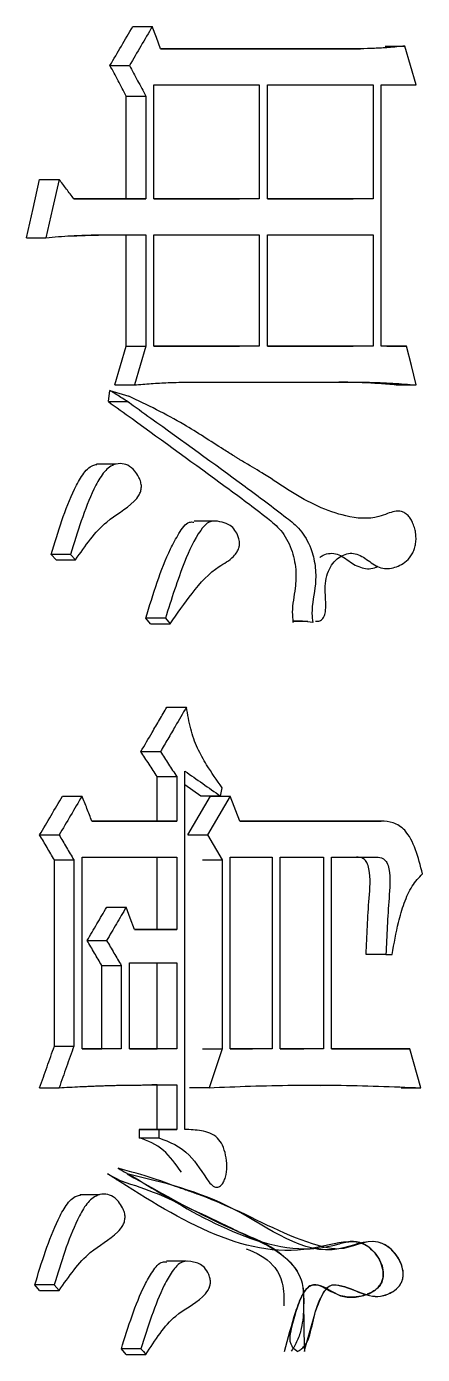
# Model space of a CAD drawing. Header units: millimetres. Extents: x 2016 to 4452, y 736 to 2459.
# Drawn here: x 3053.87 to 3055.42, y 997.16 to 1002.33 of the extents above; entities that cross this region are included whole.
import ezdxf

# ---------------------------------------------------------------- set-up
doc = ezdxf.new("R2010")
doc.units = ezdxf.units.MM

msp = doc.modelspace()

# ---------------------------------------------------------------- linework, layer by layer
at = {"color": 7, "linetype": 'Continuous', "lineweight": 25}
for p, q in [((3054.287, 1002.3348), (3054.3631, 1002.3348)), ((3055.174, 1002.2483), (3054.3948, 1002.2483)), ((3054.3948, 1002.2483), (3055.0968, 1002.2483)), ((3055.0969, 1002.2483), (3055.174, 1002.2483)), ((3055.2706, 1002.2591), (3055.3479, 1002.2591)), ((3054.1981, 1002.1834), (3054.2742, 1002.1834)), ((3054.3695, 1001.6642), (3054.3695, 1002.1077)), ((3054.3695, 1002.1077), (3054.78, 1002.1077)), ((3054.78, 1002.1077), (3054.78, 1001.6642)), ((3054.8114, 1001.6642), (3054.8114, 1002.1077)), ((3054.8114, 1002.1077), (3055.2237, 1002.1077)), ((3055.2237, 1002.1077), (3055.2237, 1001.6642)), ((3055.2548, 1002.1077), (3055.3912, 1002.1077)), ((3055.2548, 1001.0908), (3055.2548, 1002.1077)), ((3054.2616, 1002.0644), (3054.3377, 1002.0644)), ((3054.2616, 1001.6642), (3054.2616, 1002.0644)), ((3054.3377, 1002.0644), (3054.3377, 1001.6642)), ((3053.9241, 1001.7399), (3053.9998, 1001.7399)), ((3054.3377, 1001.6642), (3054.0574, 1001.6642)), ((3054.0574, 1001.6642), (3054.2616, 1001.6642)), ((3054.2616, 1001.6642), (3054.3377, 1001.6642)), ((3054.78, 1001.6642), (3054.3695, 1001.6642)), ((3054.3695, 1001.6642), (3054.7033, 1001.6642)), ((3054.78, 1001.6642), (3054.7033, 1001.6642)), ((3055.2237, 1001.6642), (3054.8114, 1001.6642)), ((3054.8114, 1001.6642), (3055.1465, 1001.6642)), ((3055.2237, 1001.6642), (3055.1466, 1001.6642)), ((3053.8729, 1001.5127), (3053.9485, 1001.5127)), ((3054.2616, 1001.5235), (3054.3377, 1001.5235)), ((3054.2616, 1001.0908), (3054.2616, 1001.5235)), ((3054.3377, 1001.5235), (3054.3377, 1001.0908)), ((3054.3695, 1001.0908), (3054.3695, 1001.5235)), ((3054.3695, 1001.5235), (3054.78, 1001.5235)), ((3054.78, 1001.5235), (3054.78, 1001.0908)), ((3054.8114, 1001.0908), (3054.8114, 1001.5235)), ((3054.8114, 1001.5235), (3055.2237, 1001.5235)), ((3055.2237, 1001.5235), (3055.2237, 1001.0908)), ((3054.2616, 1001.0908), (3054.3377, 1001.0908)), ((3054.78, 1001.0908), (3054.3695, 1001.0908)), ((3054.3695, 1001.0908), (3054.7033, 1001.0908)), ((3054.78, 1001.0908), (3054.7033, 1001.0908)), ((3055.2237, 1001.0908), (3054.8114, 1001.0908)), ((3054.8114, 1001.0908), (3055.1465, 1001.0908)), ((3055.2237, 1001.0908), (3055.1466, 1001.0908)), ((3055.3541, 1001.0908), (3055.2548, 1001.0908)), ((3055.2768, 1001.0908), (3055.3541, 1001.0908)), ((3054.5088, 1000.9502), (3055.1678, 1000.9502)), ((3055.0907, 1000.9502), (3055.1678, 1000.9502)), ((3054.1918, 1000.8745), (3054.1981, 1000.9178)), ((3054.1981, 1000.9178), (3054.271, 1000.8961)), ((3054.2172, 1000.9394), (3054.2932, 1000.9394)), ((3055.3139, 1000.9394), (3055.3912, 1000.9394)), ((3054.2213, 1000.631), (3054.1454, 1000.631)), ((3054.603, 1000.4093), (3054.526, 1000.4093)), ((3053.988, 1000.2579), (3053.9688, 1000.2795)), ((3054.0446, 1000.2795), (3054.0637, 1000.2579)), ((3053.988, 1000.2579), (3054.0637, 1000.2579)), ((3054.3566, 1000.0091), (3054.3377, 1000.0307)), ((3054.3566, 1000.0091), (3054.4329, 1000.0091)), ((3054.4139, 1000.0307), (3054.4329, 1000.0091)), ((3054.4199, 999.6846), (3054.4962, 999.6846)), ((3054.3187, 999.5115), (3054.3948, 999.5115)), ((3054.3819, 999.4142), (3054.4582, 999.4142)), ((3054.3819, 999.2411), (3054.3819, 999.4142)), ((3054.4582, 999.4142), (3054.4582, 999.2411)), ((3054.4899, 998.0404), (3054.4899, 999.4358)), ((3054.0135, 999.3384), (3054.0893, 999.3384)), ((3054.5524, 999.3384), (3054.4899, 999.3823)), ((3054.5019, 999.187), (3054.5901, 999.3384)), ((3054.6289, 999.3384), (3054.5524, 999.3384)), ((3054.6667, 999.3384), (3054.5784, 999.187)), ((3054.5902, 999.3384), (3054.6667, 999.3384)), ((3054.6289, 999.3384), (3054.6352, 999.3709)), ((3054.7045, 999.2411), (3054.6667, 999.3384)), ((3054.4582, 999.2411), (3054.1276, 999.2411)), ((3054.1276, 999.2411), (3054.3819, 999.2411)), ((3054.3819, 999.2411), (3054.4582, 999.2411)), ((3055.2548, 999.2411), (3054.7045, 999.2411)), ((3054.7045, 999.2411), (3055.1775, 999.2411)), ((3055.1776, 999.2411), (3055.2548, 999.2411)), ((3053.9241, 999.187), (3053.9998, 999.187)), ((3054.5019, 999.187), (3054.5784, 999.187)), ((3054.5784, 999.187), (3054.6352, 999.0896)), ((3053.9816, 999.0896), (3054.0573, 999.0896)), ((3053.9816, 998.3649), (3053.9816, 999.0896)), ((3054.0573, 999.0896), (3054.0573, 998.3649)), ((3054.0893, 999.1004), (3054.4582, 999.1005)), ((3054.0893, 998.3541), (3054.0893, 999.1004)), ((3054.3819, 998.8192), (3054.3819, 999.1005)), ((3054.4582, 999.1005), (3054.4582, 998.8192)), ((3054.5587, 999.0896), (3054.6352, 999.0896)), ((3054.6352, 999.0896), (3054.6352, 998.3541)), ((3054.6667, 998.3541), (3054.6667, 999.1005)), ((3054.6667, 999.1005), (3054.8302, 999.1005)), ((3054.8302, 999.1005), (3054.8302, 998.3541)), ((3054.8616, 998.3541), (3054.8616, 999.1005)), ((3054.8616, 999.1005), (3055.0306, 999.1005)), ((3055.0306, 999.1005), (3055.0306, 998.3541)), ((3055.0618, 999.1005), (3055.2362, 999.1005)), ((3055.0618, 998.3541), (3055.0618, 999.1005)), ((3055.1592, 999.1005), (3055.2365, 999.1005)), ((3054.1854, 998.9057), (3054.2614, 998.9057)), ((3054.1091, 998.7759), (3054.185, 998.7759)), ((3054.4582, 998.8192), (3054.2932, 998.8192)), ((3054.2932, 998.8192), (3054.3819, 998.8192)), ((3054.3819, 998.8192), (3054.4582, 998.8192)), ((3055.2734, 998.7219), (3055.1963, 998.7219)), ((3055.2734, 998.7219), (3055.2983, 998.7219)), ((3054.1664, 998.6786), (3054.2423, 998.6786)), ((3054.1664, 998.3541), (3054.1664, 998.6786)), ((3054.2423, 998.6786), (3054.2423, 998.3541)), ((3054.2742, 998.3541), (3054.2742, 998.6894)), ((3054.2742, 998.6894), (3054.4582, 998.6894)), ((3054.3819, 998.3541), (3054.3819, 998.6894)), ((3054.4582, 998.6894), (3054.4582, 998.3541)), ((3053.9816, 998.3649), (3054.0573, 998.3649)), ((3054.2423, 998.3541), (3054.0893, 998.3541)), ((3054.0893, 998.3541), (3054.1664, 998.3541)), ((3054.2423, 998.3541), (3054.1664, 998.3541)), ((3054.4582, 998.3541), (3054.2742, 998.3541)), ((3054.2742, 998.3541), (3054.3819, 998.3541)), ((3054.4582, 998.3541), (3054.3819, 998.3541)), ((3054.5587, 998.3541), (3054.6352, 998.3541)), ((3054.6352, 998.3541), (3054.5847, 998.2026)), ((3054.8302, 998.3541), (3054.6667, 998.3541)), ((3054.6667, 998.3541), (3054.7534, 998.3541)), ((3054.8302, 998.3541), (3054.7535, 998.3541)), ((3055.0306, 998.3541), (3054.8616, 998.3541)), ((3054.8616, 998.3541), (3054.9536, 998.3541)), ((3055.0306, 998.3541), (3054.9536, 998.3541)), ((3055.3665, 998.3541), (3055.0618, 998.3541)), ((3055.0618, 998.3541), (3055.289, 998.3541)), ((3055.2892, 998.3541), (3055.3665, 998.3541)), ((3055.4098, 998.2026), (3055.3665, 998.3541)), ((3053.9241, 998.2026), (3053.9998, 998.2026)), ((3054.3819, 998.2134), (3054.361, 998.2134)), ((3054.3819, 998.0404), (3054.3819, 998.2134)), ((3054.4582, 998.2134), (3054.4582, 998.0404)), ((3054.5847, 998.2026), (3054.5082, 998.2026)), ((3055.0182, 998.2117), (3055.0737, 998.2121)), ((3055.3325, 998.2026), (3055.4098, 998.2026)), ((3054.3885, 998.0404), (3054.3123, 998.0404)), ((3054.3123, 998.0404), (3054.3819, 998.0404)), ((3054.3123, 998.0404), (3054.3123, 998.0079)), ((3054.3123, 998.0079), (3054.3885, 998.0079)), ((3054.3819, 998.0404), (3054.4582, 998.0404)), ((3054.3885, 998.0404), (3054.3885, 998.0079)), ((3054.4582, 998.0404), (3054.3885, 998.0404)), ((3054.1886, 997.8673), (3054.2435, 997.8388)), ((3054.1576, 997.7861), (3054.0817, 997.7861)), ((3054.6148, 997.8151), (3054.6153, 997.8151)), ((3054.4953, 997.5272), (3054.419, 997.5272)), ((3053.9241, 997.413), (3053.9049, 997.4346)), ((3053.9806, 997.4346), (3053.9998, 997.413)), ((3053.9241, 997.413), (3053.9998, 997.413)), ((3054.2616, 997.1642), (3054.2425, 997.1858))]:
    msp.add_line(p, q, dxfattribs=at)
at = {"color": 7, "linetype": 'Continuous', "lineweight": 25, "flags": 128}
for points in [[(3054.3948, 1002.2483), (3054.379, 1002.2916), (3054.3631, 1002.3348)], [(3055.3912, 1002.1077), (3055.3696, 1002.1834), (3055.3479, 1002.2591)], [(3053.8729, 1001.5127), (3053.8985, 1001.6263), (3053.9241, 1001.7399)], [(3053.9998, 1001.7399), (3053.9742, 1001.6263), (3053.9485, 1001.5127)], [(3054.2172, 1000.9394), (3054.2394, 1001.0151), (3054.2616, 1001.0908)], [(3054.3377, 1001.0908), (3054.3155, 1001.0151), (3054.2932, 1000.9394)], [(3055.3912, 1000.9394), (3055.3727, 1001.0151), (3055.3541, 1001.0908)], [(3054.1918, 1000.8745), (3054.226, 1000.8745), (3054.2469, 1000.8745), (3054.2678, 1000.8745)], [(3054.0446, 1000.2795), (3054.0165, 1000.2795), (3053.9927, 1000.2795), (3053.9688, 1000.2795)], [(3054.4139, 1000.0307), (3054.3861, 1000.0307), (3054.3619, 1000.0307), (3054.3377, 1000.0307)], [(3054.2932, 998.8192), (3054.2773, 998.8625), (3054.2614, 998.9057)], [(3053.9806, 997.4346), (3053.9525, 997.4346), (3053.9287, 997.4346), (3053.9049, 997.4346)], [(3054.3186, 997.1858), (3054.2904, 997.1858), (3054.2665, 997.1858), (3054.2425, 997.1858)], [(3054.3186, 997.1858), (3054.3282, 997.175), (3054.3377, 997.1642)], [(3054.2616, 997.1642), (3054.2898, 997.1641), (3054.3138, 997.1641), (3054.3377, 997.1642)]]:
    msp.add_lwpolyline(points, dxfattribs=at)
at = {"color": 7, "linetype": 'Continuous', "lineweight": 25}
for points, knots in [([(3054.1981, 1002.1834), (3054.213, 1002.2086), (3054.2426, 1002.2591), (3054.2722, 1002.3096), (3054.287, 1002.3348)], [0, 0, 0, 0, 0.499999, 1, 1, 1, 1]), ([(3054.3631, 1002.3348), (3054.3483, 1002.3096), (3054.3187, 1002.2591), (3054.289, 1002.2086), (3054.2742, 1002.1834)], [0, 0, 0, 0, 0.499999, 1, 1, 1, 1]), ([(3055.3479, 1002.2591), (3055.3266, 1002.2568), (3055.287, 1002.2525), (3055.229, 1002.2495), (3055.1923, 1002.2487), (3055.174, 1002.2483)], [0, 0, 0, 0, 0.368696, 0.68428, 1, 1, 1, 1]), ([(3054.2616, 1002.0644), (3054.251, 1002.0842), (3054.2299, 1002.1239), (3054.2087, 1002.1636), (3054.1981, 1002.1834)], [0, 0, 0, 0, 0.5, 1, 1, 1, 1]), ([(3054.2742, 1002.1834), (3054.2848, 1002.1636), (3054.306, 1002.1239), (3054.3271, 1002.0842), (3054.3377, 1002.0644)], [0, 0, 0, 0, 0.5, 1, 1, 1, 1]), ([(3054.0574, 1001.6642), (3054.0478, 1001.6768), (3054.0286, 1001.702), (3054.0094, 1001.7273), (3053.9998, 1001.7399)], [0, 0, 0, 0, 0.5000004, 1, 1, 1, 1]), ([(3053.9485, 1001.5127), (3053.9811, 1001.5155), (3054.0177, 1001.5185), (3054.0563, 1001.5206), (3054.0665, 1001.5212), (3054.0766, 1001.5216), (3054.0888, 1001.5221), (3054.101, 1001.5226), (3054.1132, 1001.523), (3054.1254, 1001.5233), (3054.1375, 1001.5236), (3054.1497, 1001.5238), (3054.1619, 1001.524), (3054.174, 1001.5242), (3054.1862, 1001.5243), (3054.1984, 1001.5243), (3054.2105, 1001.5244), (3054.2227, 1001.5244), (3054.2348, 1001.5244), (3054.247, 1001.5243), (3054.2571, 1001.5243), (3054.2652, 1001.5242), (3054.2712, 1001.5242), (3054.2773, 1001.5241), (3054.2834, 1001.5241), (3054.2894, 1001.524), (3054.2955, 1001.524), (3054.3016, 1001.5239), (3054.3076, 1001.5239), (3054.3137, 1001.5238), (3054.3198, 1001.5237), (3054.3278, 1001.5236), (3054.3338, 1001.5236), (3054.3377, 1001.5235)], [0, 0, 0, 0, 0.250151, 0.281419, 0.297053, 0.328322, 0.35959, 0.390858, 0.422126, 0.453395, 0.484663, 0.515931, 0.5472, 0.578468, 0.609736, 0.641004, 0.672273, 0.703541, 0.734809, 0.766077, 0.797346, 0.81298, 0.828614, 0.844248, 0.859882, 0.875516, 0.891151, 0.906785, 0.922419, 0.938053, 0.953687, 0.969321, 1, 1, 1, 1]), ([(3054.0345, 1001.5194), (3054.0355, 1001.5194), (3054.0452, 1001.519), (3054.1393, 1001.5233), (3054.2022, 1001.5235), (3054.2368, 1001.5236), (3054.2469, 1001.5236), (3054.2467, 1001.5236), (3054.2466, 1001.5236)], [0, 0, 0, 0, 0.055768, 0.55582, 0.7982, 0.940395, 0.975861, 1, 1, 1, 1]), ([(3054.2932, 1000.9394), (3054.3151, 1000.9413), (3054.3588, 1000.9452), (3054.4307, 1000.9489), (3054.4807, 1000.9498), (3054.5088, 1000.9502)], [0, 0, 0, 0, 0.303893, 0.607799, 1, 1, 1, 1]), ([(3055.3138, 1000.9394), (3055.2917, 1000.9411), (3055.2475, 1000.9445), (3055.1731, 1000.949), (3055.1207, 1000.9498), (3055.0906, 1000.9502)], [0, 0, 0, 0, 0.29793, 0.595868, 1, 1, 1, 1]), ([(3055.1678, 1000.9502), (3055.19, 1000.9499), (3055.2344, 1000.9493), (3055.309, 1000.9458), (3055.3612, 1000.9417), (3055.3912, 1000.9394)], [0, 0, 0, 0, 0.297543, 0.595099, 1, 1, 1, 1]), ([(3054.2737, 1000.8702), (3054.259, 1000.8794), (3054.2371, 1000.8931), (3054.2131, 1000.9082), (3054.2025, 1000.9149), (3054.1993, 1000.917), (3054.1981, 1000.9178)], [0, 0, 0, 0, 0.582257, 0.869629, 0.954439, 1, 1, 1, 1]), ([(3054.9994, 1000.02), (3055.0037, 1000.0194), (3055.0126, 1000.0182), (3055.023, 1000.0249), (3055.03, 1000.033), (3055.0355, 1000.0441), (3055.0402, 1000.0681), (3055.0388, 1000.0986), (3055.0373, 1000.1262), (3055.0361, 1000.154), (3055.0393, 1000.1867), (3055.0519, 1000.2234), (3055.0712, 1000.2524), (3055.0949, 1000.2718), (3055.1209, 1000.2829), (3055.1565, 1000.2859), (3055.1987, 1000.2613), (3055.2468, 1000.223), (3055.3023, 1000.2235), (3055.3469, 1000.2443), (3055.3735, 1000.2745), (3055.3842, 1000.2981), (3055.3891, 1000.3173), (3055.3913, 1000.3379), (3055.3905, 1000.3592), (3055.3863, 1000.3803), (3055.3795, 1000.3999), (3055.3707, 1000.4173), (3055.3601, 1000.4311), (3055.3479, 1000.4409), (3055.3213, 1000.4524), (3055.2862, 1000.4411), (3055.2159, 1000.4141), (3055.0847, 1000.4265), (3054.9366, 1000.4987), (3054.8102, 1000.5864), (3054.7432, 1000.6249), (3054.7094, 1000.6453), (3054.6994, 1000.6513), (3054.6961, 1000.6533), (3054.6936, 1000.6548), (3054.6888, 1000.6579), (3054.6709, 1000.6691), (3054.6028, 1000.7117), (3054.4692, 1000.8004), (3054.3434, 1000.8612), (3054.271, 1000.8961)], [0, 0, 0, 0, 0.00737, 0.015009, 0.018555, 0.022128, 0.030111, 0.045178, 0.055064, 0.060343, 0.075509, 0.090437, 0.104896, 0.120548, 0.135595, 0.150698, 0.180779, 0.211233, 0.242231, 0.273349, 0.290015, 0.297441, 0.304692, 0.312416, 0.319982, 0.327794, 0.336224, 0.34425, 0.351944, 0.359644, 0.367692, 0.398957, 0.418859, 0.492604, 0.619034, 0.682459, 0.727701, 0.740175, 0.743874, 0.745883, 0.74615, 0.748384, 0.7547, 0.77878, 0.872725, 1, 1, 1, 1]), ([(3054.1918, 1000.8745), (3054.2225, 1000.8524), (3054.3764, 1000.7418), (3054.5837, 1000.5913), (3054.7768, 1000.4492), (3054.8663, 1000.3766), (3054.9068, 1000.3065), (3054.9248, 1000.2247), (3054.9216, 1000.14), (3054.9057, 1000.0732), (3054.9099, 1000.028), (3054.9111, 1000.0144)], [0, 0, 0, 0, 0.101474, 0.507349, 0.687605, 0.74902, 0.811274, 0.865807, 0.912165, 0.973682, 1, 1, 1, 1]), ([(3054.2652, 1000.8763), (3054.296, 1000.8542), (3054.4499, 1000.7438), (3054.6578, 1000.594), (3054.8511, 1000.4504), (3054.9414, 1000.3787), (3054.9808, 1000.3123), (3054.9999, 1000.2363), (3055.0013, 1000.148), (3054.9816, 1000.0761), (3054.9869, 1000.0259), (3054.9881, 1000.0144)], [0, 0, 0, 0, 0.101091, 0.505417, 0.686144, 0.747623, 0.809949, 0.856214, 0.902538, 0.977672, 1, 1, 1, 1]), ([(3053.9688, 1000.2795), (3053.9958, 1000.368), (3054.0296, 1000.4791), (3054.0895, 1000.5908), (3054.1211, 1000.6253), (3054.1417, 1000.6287), (3054.1468, 1000.6295)], [0, 0, 0, 0, 0.631825, 0.793272, 0.948374, 1, 1, 1, 1]), ([(3054.0637, 1000.2579), (3054.102, 1000.313), (3054.1698, 1000.4104), (3054.2667, 1000.457), (3054.3092, 1000.5048), (3054.3183, 1000.5252), (3054.3215, 1000.5432), (3054.3184, 1000.5624), (3054.3095, 1000.5838), (3054.2933, 1000.6081), (3054.2684, 1000.629), (3054.2377, 1000.6351), (3054.2018, 1000.6276), (3054.1653, 1000.5916), (3054.1055, 1000.4781), (3054.0716, 1000.3676), (3054.0446, 1000.2795)], [0, 0, 0, 0, 0.207529, 0.367373, 0.400836, 0.41667, 0.431354, 0.448141, 0.466694, 0.497248, 0.538464, 0.578549, 0.619959, 0.682144, 0.746848, 1, 1, 1, 1]), ([(3054.3377, 1000.0307), (3054.3665, 1000.1254), (3054.4027, 1000.2442), (3054.4654, 1000.3599), (3054.4965, 1000.4078), (3054.5193, 1000.4056), (3054.5254, 1000.405)], [0, 0, 0, 0, 0.628291, 0.787843, 0.943892, 1, 1, 1, 1]), ([(3054.4329, 1000.0091), (3054.4606, 1000.0495), (3054.5188, 1000.1343), (3054.6019, 1000.2261), (3054.6687, 1000.2566), (3054.6926, 1000.2867), (3054.7003, 1000.3026), (3054.7033, 1000.3169), (3054.7027, 1000.3324), (3054.6973, 1000.3526), (3054.6853, 1000.3747), (3054.6643, 1000.3968), (3054.6343, 1000.4053), (3054.604, 1000.4124), (3054.5739, 1000.4016), (3054.5323, 1000.3508), (3054.4756, 1000.2261), (3054.4373, 1000.1048), (3054.4139, 1000.0307)], [0, 0, 0, 0, 0.145124, 0.304252, 0.383323, 0.40611, 0.420719, 0.431527, 0.442364, 0.458238, 0.484495, 0.512276, 0.553409, 0.599258, 0.628708, 0.668116, 0.797317, 1, 1, 1, 1]), ([(3055.0157, 1000.2673), (3055.02, 1000.2705), (3055.0329, 1000.2798), (3055.0562, 1000.285), (3055.0934, 1000.2817), (3055.1345, 1000.2474), (3055.1867, 1000.22), (3055.2248, 1000.2235), (3055.2419, 1000.2331), (3055.242, 1000.2331)], [0, 0, 0, 0, 0.0611875, 0.1807988, 0.2971969, 0.5319522, 0.7661169, 0.9995646, 1, 1, 1, 1]), ([(3054.9224, 1000.0199), (3054.9199, 1000.0199), (3054.9161, 1000.0199), (3054.9122, 1000.0199), (3054.911, 1000.0199), (3054.9109, 1000.0199), (3054.9109, 1000.0199), (3054.914, 1000.0199), (3054.9314, 1000.0199), (3054.948, 1000.0199), (3054.9627, 1000.0199), (3054.9693, 1000.0199)], [0, 0, 0, 0, 0.13378, 0.2044, 0.212318, 0.214881, 0.216602, 0.217222, 0.490673, 0.769444, 1, 1, 1, 1]), ([(3054.9881, 1000.0144), (3054.9749, 1000.0164), (3054.9519, 1000.0199), (3054.9269, 1000.0202), (3054.9145, 1000.0182), (3054.9116, 1000.0164), (3054.9111, 1000.0154), (3054.9111, 1000.0148), (3054.9111, 1000.0146), (3054.9111, 1000.0144)], [0, 0, 0, 0, 0.493604, 0.861876, 0.955662, 0.982084, 0.991539, 0.995796, 1, 1, 1, 1]), ([(3054.3187, 999.5115), (3054.3333, 999.5365), (3054.3575, 999.5778), (3054.3912, 999.6355), (3054.4103, 999.6682), (3054.4199, 999.6846)], [0, 0, 0, 0, 0.432843, 0.716421, 1, 1, 1, 1]), ([(3054.4962, 999.6846), (3054.4816, 999.6596), (3054.4574, 999.6183), (3054.4236, 999.5606), (3054.4044, 999.5279), (3054.3948, 999.5115)], [0, 0, 0, 0, 0.43259, 0.716295, 1, 1, 1, 1]), ([(3054.6352, 999.3709), (3054.6146, 999.4), (3054.5806, 999.4482), (3054.538, 999.524), (3054.5101, 999.5998), (3054.5009, 999.6562), (3054.4962, 999.6846)], [0, 0, 0, 0, 0.3337806, 0.5521509, 0.7741701, 1, 1, 1, 1]), ([(3054.3819, 999.4142), (3054.3714, 999.4304), (3054.3503, 999.4628), (3054.3292, 999.4953), (3054.3187, 999.5115)], [0, 0, 0, 0, 0.5, 1, 1, 1, 1]), ([(3054.3948, 999.5115), (3054.4054, 999.4953), (3054.4265, 999.4628), (3054.4477, 999.4304), (3054.4582, 999.4142)], [0, 0, 0, 0, 0.499999, 1, 1, 1, 1]), ([(3054.4899, 999.4358), (3054.5131, 999.4196), (3054.5594, 999.3871), (3054.6057, 999.3547), (3054.6289, 999.3384)], [0, 0, 0, 0, 0.5, 1, 1, 1, 1]), ([(3053.9241, 999.187), (3053.939, 999.2122), (3053.9688, 999.2627), (3053.9986, 999.3132), (3054.0135, 999.3384)], [0, 0, 0, 0, 0.499999, 1, 1, 1, 1]), ([(3054.0893, 999.3384), (3054.0744, 999.3132), (3054.0446, 999.2627), (3054.0147, 999.2122), (3053.9998, 999.187)], [0, 0, 0, 0, 0.499999, 1, 1, 1, 1]), ([(3054.1276, 999.2411), (3054.1212, 999.2573), (3054.1085, 999.2898), (3054.0957, 999.3222), (3054.0893, 999.3384)], [0, 0, 0, 0, 0.499999, 1, 1, 1, 1]), ([(3055.416, 999.0355), (3055.4079, 999.0676), (3055.3919, 999.1306), (3055.3539, 999.2068), (3055.3027, 999.2382), (3055.2707, 999.2401), (3055.2548, 999.2411)], [0, 0, 0, 0, 0.291832, 0.574338, 0.788145, 1, 1, 1, 1]), ([(3053.9816, 999.0896), (3053.972, 999.1059), (3053.9529, 999.1383), (3053.9337, 999.1708), (3053.9241, 999.187)], [0, 0, 0, 0, 0.5, 1, 1, 1, 1]), ([(3053.9998, 999.187), (3054.0094, 999.1708), (3054.0286, 999.1383), (3054.0478, 999.1059), (3054.0573, 999.0896)], [0, 0, 0, 0, 0.499998, 1, 1, 1, 1]), ([(3055.1961, 998.7219), (3055.1994, 998.7944), (3055.2044, 998.9044), (3055.2153, 999.0273), (3055.2013, 999.0806), (3055.1832, 999.0992), (3055.1683, 999.1), (3055.1589, 999.1005)], [0, 0, 0, 0, 0.510737, 0.775157, 0.838657, 0.898816, 1, 1, 1, 1]), ([(3055.2362, 999.1005), (3055.2456, 999.1), (3055.2605, 999.0992), (3055.2786, 999.0806), (3055.2927, 999.0274), (3055.2818, 998.9044), (3055.2767, 998.7944), (3055.2734, 998.7219)], [0, 0, 0, 0, 0.1012919, 0.1614916, 0.2249951, 0.4893613, 1, 1, 1, 1]), ([(3055.2983, 998.7219), (3055.3054, 998.7639), (3055.317, 998.833), (3055.3438, 998.9221), (3055.3733, 998.9909), (3055.4019, 999.0208), (3055.416, 999.0355)], [0, 0, 0, 0, 0.3473143, 0.5697619, 0.7881049, 1, 1, 1, 1]), ([(3054.1091, 998.7759), (3054.1218, 998.7976), (3054.1473, 998.8408), (3054.1727, 998.8841), (3054.1854, 998.9057)], [0, 0, 0, 0, 0.499999, 1, 1, 1, 1]), ([(3054.2614, 998.9057), (3054.2487, 998.8841), (3054.2232, 998.8408), (3054.1978, 998.7976), (3054.185, 998.7759)], [0, 0, 0, 0, 0.499999, 1, 1, 1, 1]), ([(3054.1664, 998.6786), (3054.1568, 998.6948), (3054.1377, 998.7273), (3054.1186, 998.7597), (3054.1091, 998.7759)], [0, 0, 0, 0, 0.5, 1, 1, 1, 1]), ([(3054.185, 998.7759), (3054.1946, 998.7597), (3054.2137, 998.7273), (3054.2328, 998.6948), (3054.2423, 998.6786)], [0, 0, 0, 0, 0.499998, 1, 1, 1, 1]), ([(3053.9241, 998.2026), (3053.9337, 998.2297), (3053.9529, 998.2837), (3053.972, 998.3378), (3053.9816, 998.3649)], [0, 0, 0, 0, 0.5, 1, 1, 1, 1]), ([(3054.0573, 998.3649), (3054.0478, 998.3378), (3054.0286, 998.2837), (3054.0094, 998.2297), (3053.9998, 998.2026)], [0, 0, 0, 0, 0.499999, 1, 1, 1, 1]), ([(3053.9998, 998.2026), (3054.0269, 998.2041), (3054.0609, 998.2059), (3054.0982, 998.2077), (3054.11, 998.2082), (3054.1185, 998.2086), (3054.127, 998.209), (3054.1405, 998.2095), (3054.154, 998.21), (3054.1676, 998.2105), (3054.1811, 998.211), (3054.1947, 998.2113), (3054.2116, 998.2118), (3054.2251, 998.2121), (3054.2386, 998.2123), (3054.2521, 998.2126), (3054.2656, 998.2128), (3054.2791, 998.2129), (3054.2893, 998.2131), (3054.2977, 998.2131), (3054.3061, 998.2132), (3054.3129, 998.2133), (3054.3213, 998.2133), (3054.3281, 998.2134), (3054.3348, 998.2134), (3054.3416, 998.2134), (3054.3483, 998.2134), (3054.3567, 998.2135), (3054.3635, 998.2135), (3054.3702, 998.2135), (3054.3769, 998.2135), (3054.3837, 998.2135), (3054.3921, 998.2135), (3054.3988, 998.2135), (3054.4056, 998.2135), (3054.4123, 998.2135), (3054.419, 998.2135), (3054.4274, 998.2135), (3054.4333, 998.2135), (3054.4392, 998.2135), (3054.4426, 998.2135), (3054.4468, 998.2135), (3054.4501, 998.2134), (3054.4542, 998.2134), (3054.4566, 998.2134), (3054.4582, 998.2134)], [0, 0, 0, 0, 0.176928, 0.221159, 0.243275, 0.254333, 0.276449, 0.298565, 0.342797, 0.364913, 0.387029, 0.431261, 0.453377, 0.497609, 0.519725, 0.54184, 0.586072, 0.608188, 0.630304, 0.65242, 0.663478, 0.685594, 0.696652, 0.718768, 0.729826, 0.740884, 0.763, 0.774058, 0.796174, 0.807232, 0.818289, 0.840405, 0.851463, 0.873579, 0.884637, 0.895695, 0.917811, 0.928869, 0.950985, 0.956514, 0.967572, 0.973101, 0.984159, 0.989688, 1, 1, 1, 1]), ([(3054.5847, 998.2026), (3054.6383, 998.2049), (3054.8038, 998.2117), (3055.0796, 998.2151), (3055.2997, 998.2068), (3055.4098, 998.2026)], [0, 0, 0, 0, 0.193449, 0.596574, 1, 1, 1, 1]), ([(3054.4767, 997.8738), (3054.4544, 997.9052), (3054.4073, 997.9716), (3054.3451, 997.9954), (3054.3123, 998.0079)], [0, 0, 0, 0, 0.473164, 1, 1, 1, 1]), ([(3054.3885, 998.0079), (3054.4306, 997.9916), (3054.5067, 997.9621), (3054.5623, 997.8628), (3054.5994, 997.8175), (3054.6174, 997.8132), (3054.6317, 997.8219), (3054.6417, 997.8359), (3054.6512, 997.8606), (3054.6551, 997.8975), (3054.6498, 997.9401), (3054.6387, 997.9799), (3054.608, 998.0218), (3054.5546, 998.0374), (3054.5114, 998.0394), (3054.4899, 998.0404)], [0, 0, 0, 0, 0.231115, 0.416996, 0.453479, 0.487626, 0.51108, 0.53533, 0.560619, 0.61156, 0.663004, 0.713338, 0.761901, 0.881097, 1, 1, 1, 1]), ([(3054.8787, 997.175), (3054.8924, 997.2275), (3054.9126, 997.3051), (3054.9434, 997.3916), (3054.9668, 997.4245), (3054.9832, 997.4342), (3055.0267, 997.4408), (3055.0784, 997.3893), (3055.1486, 997.3849), (3055.1923, 997.3937), (3055.2264, 997.4095), (3055.2465, 997.4265), (3055.2583, 997.4463), (3055.2634, 997.4645), (3055.2637, 997.4846), (3055.259, 997.5098), (3055.2466, 997.5389), (3055.2198, 997.5738), (3055.1792, 997.6031), (3055.0941, 997.6054), (3054.7635, 997.4999), (3054.4515, 997.6993), (3054.1886, 997.8673)], [0, 0, 0, 0, 0.066326, 0.098069, 0.114802, 0.122366, 0.12991, 0.194026, 0.225577, 0.257771, 0.274923, 0.290948, 0.299033, 0.306308, 0.31368, 0.322028, 0.336671, 0.353914, 0.385654, 0.416675, 0.50855, 1, 1, 1, 1]), ([(3054.2226, 997.846), (3054.2728, 997.8297), (3054.3717, 997.7976), (3054.4946, 997.7404), (3054.5964, 997.6921), (3054.6694, 997.6577), (3054.7642, 997.6088), (3054.8606, 997.5782), (3054.9327, 997.4825), (3054.9478, 997.4448), (3054.9533, 997.4003), (3054.9533, 997.34), (3054.9489, 997.2776), (3054.9299, 997.2169), (3054.9131, 997.1901), (3054.9047, 997.1766)], [0, 0, 0, 0, 0.127271, 0.250947, 0.419961, 0.470254, 0.498152, 0.744763, 0.775002, 0.804533, 0.835455, 0.868351, 0.930416, 0.965226, 1, 1, 1, 1]), ([(3054.2295, 997.889), (3054.2507, 997.8772), (3054.4149, 997.786), (3054.7846, 997.5348), (3055.0671, 997.5873), (3055.1332, 997.6069), (3055.1774, 997.6012), (3055.2128, 997.5792), (3055.239, 997.5503), (3055.256, 997.5192), (3055.2629, 997.4925), (3055.2636, 997.4735), (3055.2622, 997.4613), (3055.2593, 997.4504), (3055.2537, 997.4377), (3055.2443, 997.4253), (3055.2291, 997.4123), (3055.2153, 997.4045), (3055.205, 997.4001), (3055.2016, 997.3988), (3055.1725, 997.3877), (3055.1211, 997.3815), (3055.0599, 997.4068), (3055.0219, 997.4303), (3054.9963, 997.4373), (3054.9757, 997.4325), (3054.9463, 997.4011), (3054.9234, 997.3365), (3054.9056, 997.2739), (3054.8984, 997.2343), (3054.8989, 997.2161), (3054.9032, 997.2026), (3054.912, 997.1873), (3054.9227, 997.1805), (3054.9299, 997.1759)], [0, 0, 0, 0, 0.063403, 0.490083, 0.555845, 0.585953, 0.612335, 0.635418, 0.654818, 0.670315, 0.682341, 0.687426, 0.692125, 0.696624, 0.701068, 0.709996, 0.718666, 0.732514, 0.736768, 0.73811, 0.738909, 0.79149, 0.829877, 0.853354, 0.86561, 0.876875, 0.890063, 0.92862, 0.960137, 0.969562, 0.976521, 0.982326, 0.987997, 1, 1, 1, 1]), ([(3054.9299, 997.1759), (3054.9342, 997.1784), (3054.9398, 997.1818), (3054.9475, 997.1878), (3054.956, 997.1967), (3054.9664, 997.2103), (3054.9823, 997.2549), (3054.9935, 997.3218), (3055.0192, 997.3894), (3055.0435, 997.424), (3055.0606, 997.4356), (3055.1321, 997.4358), (3055.2076, 997.3721), (3055.2898, 997.4019), (3055.3182, 997.4195), (3055.3332, 997.4411), (3055.3383, 997.4552), (3055.3405, 997.4664), (3055.341, 997.4784), (3055.3396, 997.4958), (3055.3331, 997.519), (3055.3192, 997.5455), (3055.2991, 997.5702), (3055.2733, 997.5906), (3055.2032, 997.6207), (3055.1219, 997.5638), (3054.9311, 997.6012), (3054.7536, 997.7007), (3054.5759, 997.7755), (3054.5066, 997.8), (3054.4491, 997.8196), (3054.3719, 997.8506), (3054.2775, 997.876), (3054.2295, 997.889)], [0, 0, 0, 0, 0.007115, 0.009283, 0.013168, 0.022788, 0.029323, 0.067396, 0.105312, 0.117519, 0.126527, 0.138469, 0.245589, 0.268554, 0.290817, 0.300477, 0.304973, 0.309414, 0.313965, 0.318785, 0.329689, 0.342801, 0.358258, 0.375878, 0.395342, 0.489004, 0.523993, 0.742498, 0.828477, 0.854871, 0.870121, 0.933939, 1, 1, 1, 1]), ([(3054.2646, 997.8673), (3054.4076, 997.7867), (3054.6219, 997.666), (3054.8615, 997.5781), (3054.9337, 997.4809), (3054.9534, 997.4287), (3054.9522, 997.3224), (3054.9543, 997.2341), (3054.9556, 997.175)], [0, 0, 0, 0, 0.500155, 0.749433, 0.782567, 0.811815, 0.874052, 1, 1, 1, 1]), ([(3054.9556, 997.175), (3054.9685, 997.224), (3054.9888, 997.3011), (3055.0179, 997.3858), (3055.0415, 997.4214), (3055.0599, 997.4361), (3055.1327, 997.4324), (3055.2118, 997.3706), (3055.2952, 997.4037), (3055.3223, 997.4248), (3055.3342, 997.4437), (3055.3395, 997.4591), (3055.3416, 997.4764), (3055.3399, 997.4951), (3055.3345, 997.5141), (3055.3244, 997.5363), (3055.3086, 997.5599), (3055.281, 997.5866), (3055.2071, 997.6209), (3055.0009, 997.5084), (3054.6837, 997.7679), (3054.4047, 997.834), (3054.2646, 997.8673)], [0, 0, 0, 0, 0.062139, 0.097741, 0.110846, 0.121745, 0.134474, 0.241844, 0.272517, 0.28985, 0.296872, 0.303283, 0.310072, 0.317098, 0.324991, 0.334204, 0.348814, 0.364868, 0.393646, 0.487371, 0.742662, 1, 1, 1, 1]), ([(3053.9998, 997.413), (3054.0381, 997.468), (3054.106, 997.5655), (3054.203, 997.6121), (3054.2456, 997.6598), (3054.2547, 997.6802), (3054.2579, 997.6982), (3054.2548, 997.7174), (3054.2459, 997.7388), (3054.2297, 997.7631), (3054.2048, 997.7841), (3054.174, 997.7902), (3054.138, 997.7826), (3054.1014, 997.7467), (3054.0416, 997.6332), (3054.0076, 997.5226), (3053.9806, 997.4346)], [0, 0, 0, 0, 0.207529, 0.367372, 0.400835, 0.41667, 0.431354, 0.448141, 0.466694, 0.497248, 0.538464, 0.578549, 0.61996, 0.682145, 0.746849, 1, 1, 1, 1]), ([(3053.9049, 997.4346), (3053.9319, 997.523), (3053.9658, 997.6341), (3054.0257, 997.7459), (3054.0574, 997.7804), (3054.078, 997.7837), (3054.0832, 997.7846)], [0, 0, 0, 0, 0.631822, 0.79327, 0.948373, 1, 1, 1, 1]), ([(3054.3377, 997.1642), (3054.3741, 997.2204), (3054.4383, 997.3197), (3054.5347, 997.3622), (3054.5776, 997.4073), (3054.587, 997.4271), (3054.5902, 997.4424), (3054.5886, 997.4593), (3054.5815, 997.4812), (3054.5623, 997.5125), (3054.5242, 997.5255), (3054.4782, 997.5316), (3054.4387, 997.4889), (3054.3798, 997.3799), (3054.3458, 997.2719), (3054.3186, 997.1858)], [0, 0, 0, 0, 0.207996, 0.367554, 0.405471, 0.419369, 0.432328, 0.447278, 0.463534, 0.497494, 0.558303, 0.619645, 0.682126, 0.746669, 1, 1, 1, 1]), ([(3054.7295, 997.5757), (3054.7669, 997.5601), (3054.8142, 997.5403), (3054.8569, 997.4806), (3054.8765, 997.4285), (3054.8762, 997.384), (3054.876, 997.3538)], [0, 0, 0, 0, 0.499534, 0.632525, 0.750051, 1, 1, 1, 1]), ([(3054.2425, 997.1858), (3054.2696, 997.2726), (3054.3034, 997.3815), (3054.3626, 997.4876), (3054.3931, 997.5262), (3054.4137, 997.5243), (3054.419, 997.5238)], [0, 0, 0, 0, 0.630444, 0.791026, 0.946417, 1, 1, 1, 1])]:
    msp.add_open_spline(points, degree=3, knots=knots, dxfattribs=at)

doc.saveas('drawing.dxf')
